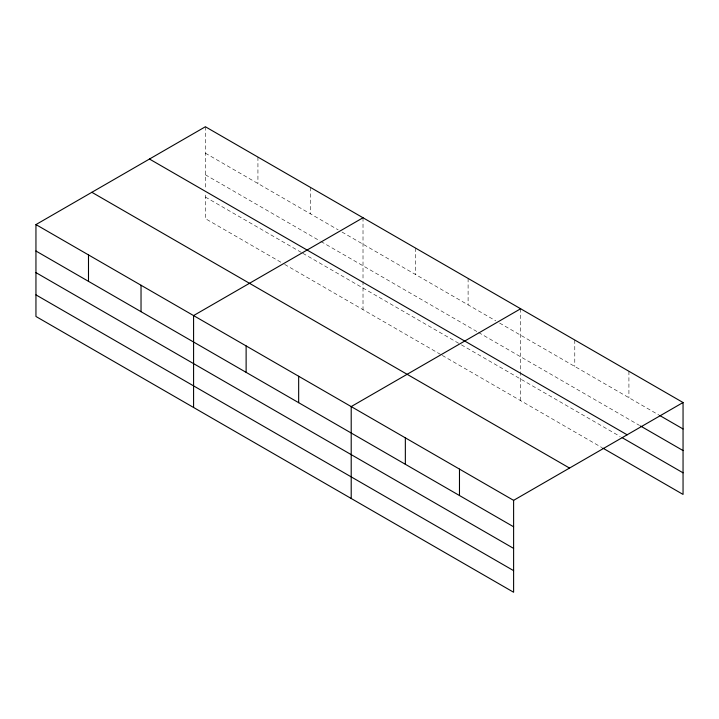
<?xml version="1.0" encoding="UTF-8"?>
<svg xmlns="http://www.w3.org/2000/svg" width="719" height="719" viewBox="0 0 719 719"><rect width="100%" height="100%" fill="white"/><g stroke="black" fill="none" stroke-linecap="round" stroke-linejoin="round"><path stroke-width="0.54" stroke-dasharray="3.6 2.7" d="M205.391 153.183L338.182 229.855M342.001 232.057L495.804 320.854M499.624 323.065L658.883 415.007M205.391 174.789L320.027 240.973M320.98 241.53L477.659 331.98M478.611 332.529L639.551 425.45M205.391 197.051L301.872 252.755M302.834 253.304L460.457 344.311M461.418 344.859L620.218 436.541M280.859 262.219L205.391 218.648L205.391 193.708M284.679 264.43L441.349 354.88M442.311 355.438L601.848 447.542M628.918 371.274L628.918 397.706M574.778 340.015L574.778 366.456M520.646 308.766L520.646 400.663M468.105 278.424L468.105 304.865M415.564 248.091L415.564 274.532M363.014 217.758L363.014 280.266M363.014 281.372L363.014 309.655M310.473 187.425L310.473 213.858M257.932 157.084L257.932 183.525M205.391 126.751L205.391 189.259"/><path stroke-width="1.08" d="M35.95 224.58L513.609 500.352L513.609 592.249L35.95 316.477L35.95 224.58L205.391 126.751L683.05 402.523L683.05 494.42L602.819 448.099M363.014 217.758L193.582 315.578L193.582 407.484M520.646 308.766L351.205 406.586L351.205 498.483M513.609 500.352L683.05 402.523M659.853 415.564L683.05 428.964M640.512 426.008L683.05 450.561M149.471 159.034L627.139 434.806M622.151 437.664L683.05 472.823M91.861 192.297L569.529 468.069M35.95 251.012L513.609 526.784M35.95 272.618L513.609 548.39M35.95 294.871L513.609 570.643M459.477 469.094L459.477 495.535M405.345 437.844L405.345 464.276M298.664 376.253L298.664 402.685M246.123 345.92L246.123 372.352M141.032 285.245L141.032 311.687M88.491 254.912L88.491 281.345"/></g></svg>
